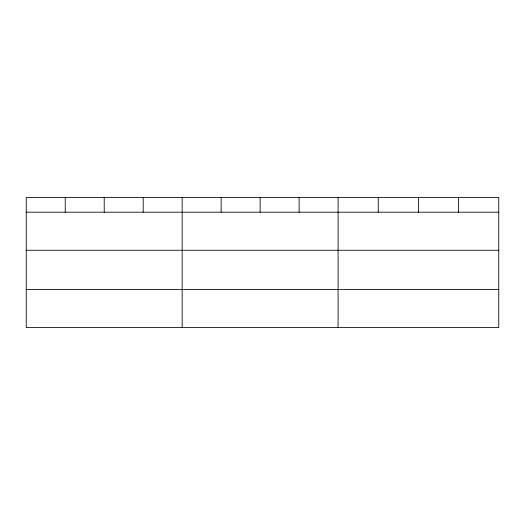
<?xml version="1.0" encoding="UTF-8"?>
<svg xmlns="http://www.w3.org/2000/svg" width="525" height="525" viewBox="0 0 525 525"><rect width="100%" height="100%" fill="white"/><g stroke="black" fill="none" stroke-linecap="round" stroke-linejoin="round"><path stroke-width="0.79" d="M498.75 250.254L498.75 197.472L26.25 197.472L26.25 327.528L498.75 327.528L498.75 250.254L26.25 250.254M26.25 212.198L498.75 212.198M26.25 289.472L498.75 289.472M458.587 197.472L458.587 212.198M418.425 197.472L418.425 212.198M378.262 197.472L378.262 212.198M338.1 197.472L338.1 327.528M299.119 197.472L299.119 212.198M260.137 197.472L260.137 212.198M221.156 197.472L221.156 212.198M182.175 197.472L182.175 327.528M143.194 197.472L143.194 212.198M104.213 197.472L104.213 212.198M65.231 197.472L65.231 212.198"/></g></svg>
